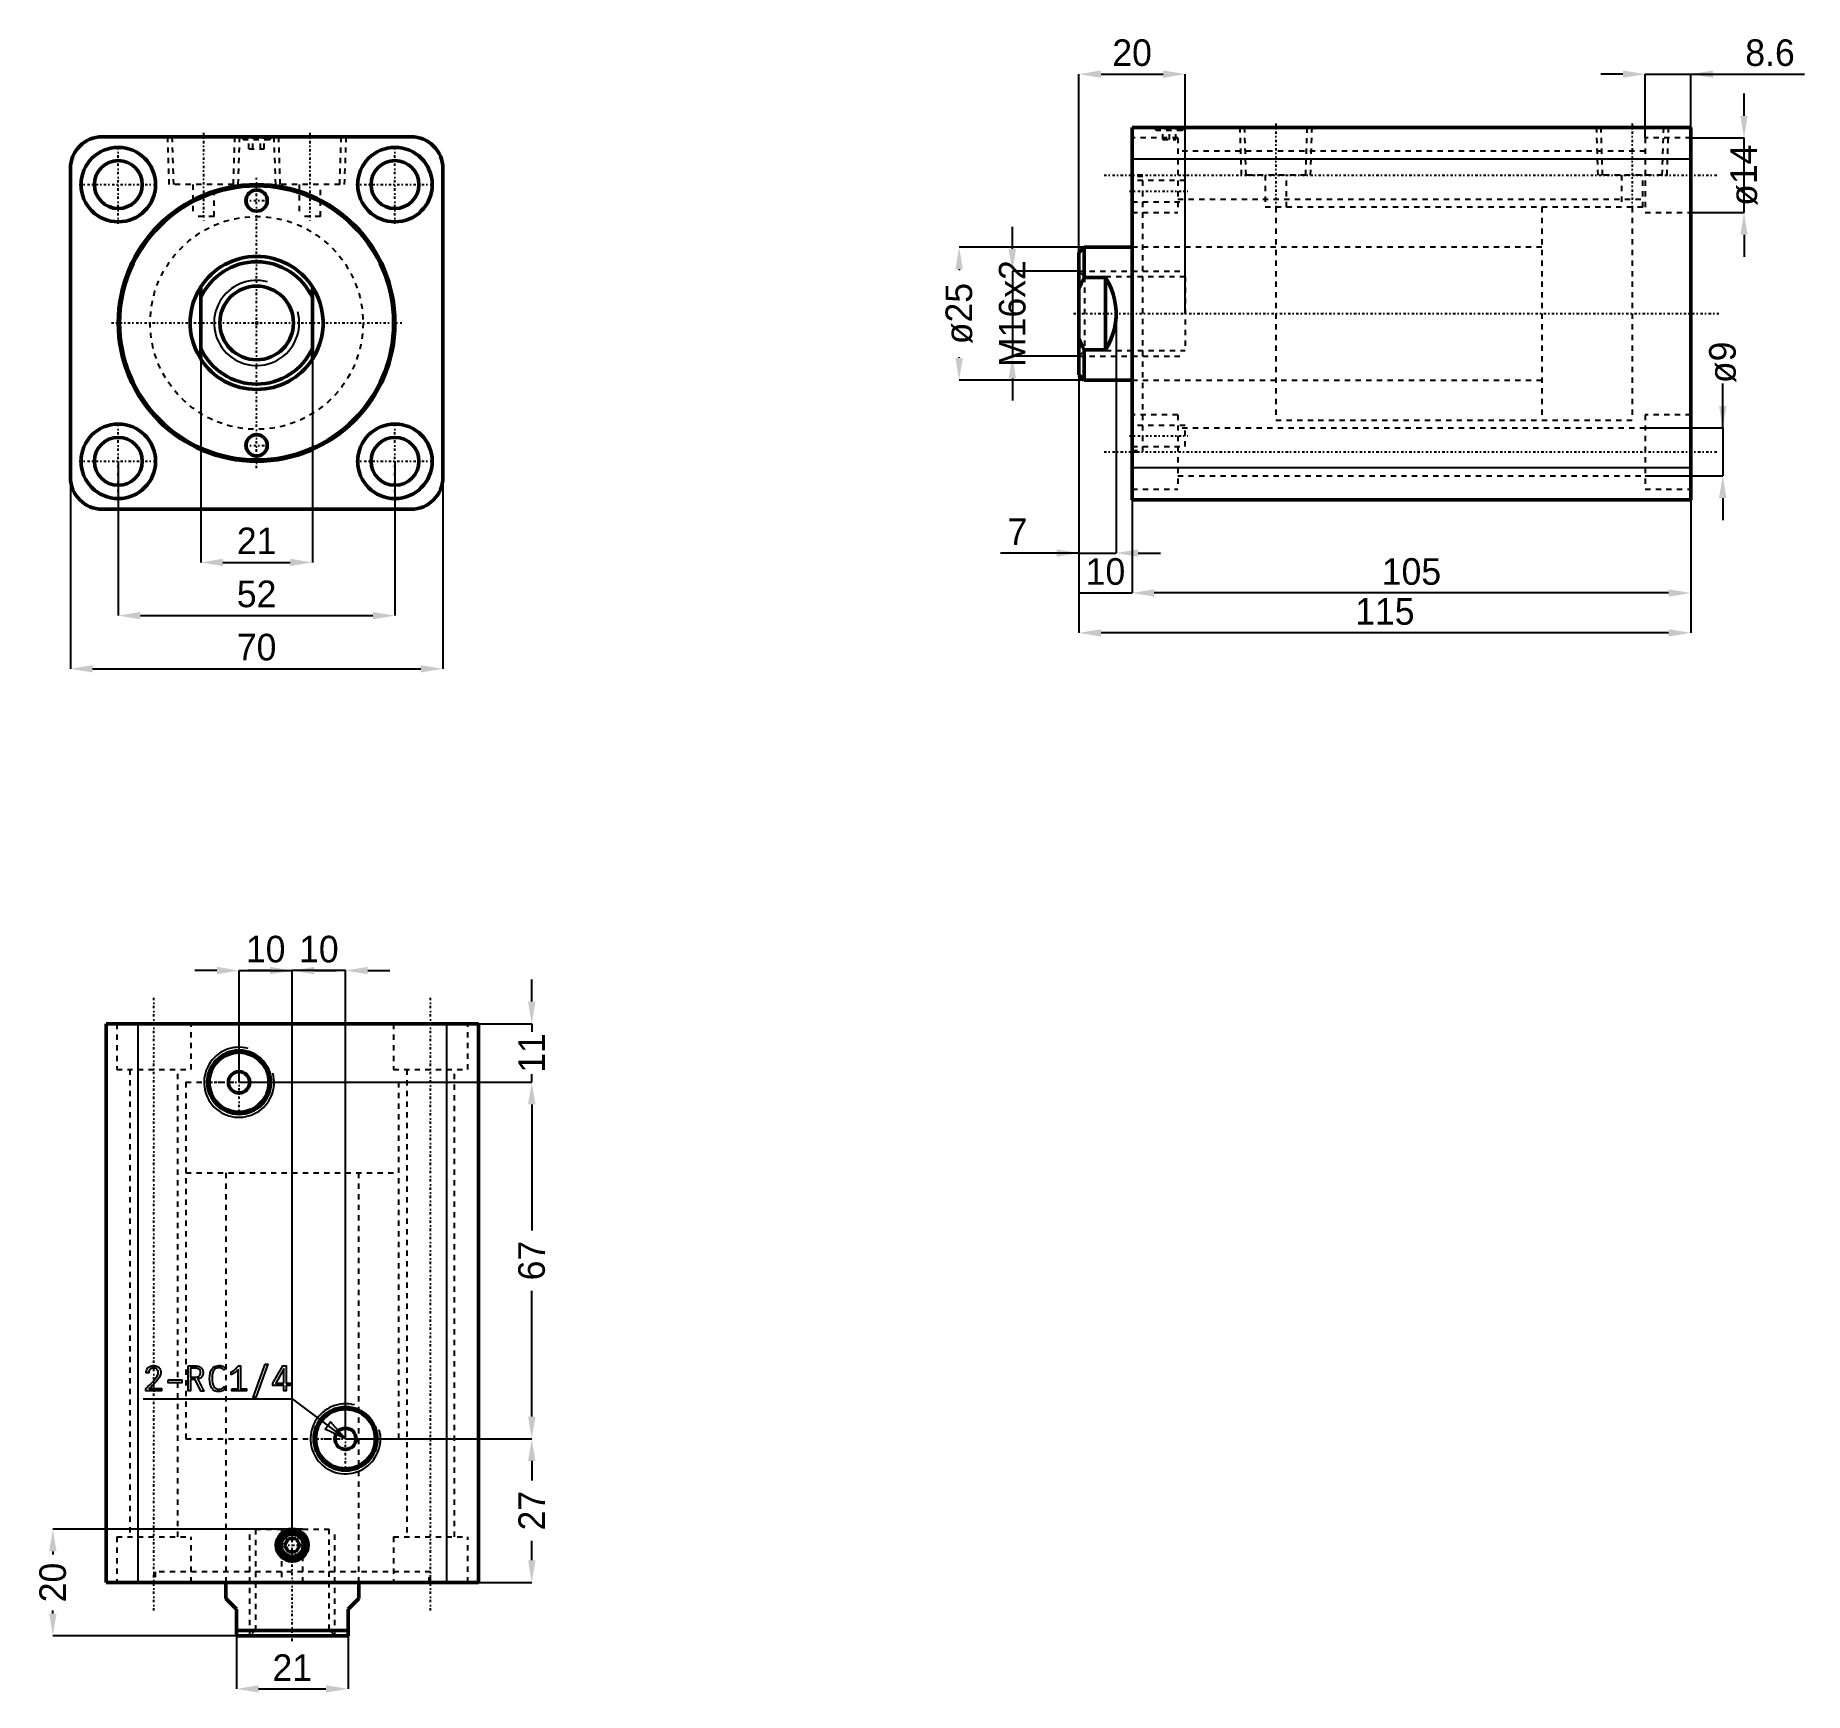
# Model space of a CAD drawing. Header units: millimetres. Extents: x -42 to 291, y -257 to 54.
import ezdxf

# ---------------------------------------------------------------- set-up
doc = ezdxf.new("R2010")
doc.units = ezdxf.units.MM
doc.linetypes.add('Center', pattern=[1.5, 0.45, -0.5, 0.05, -0.5])
doc.linetypes.add('Dashed', pattern=[2, 1, -1])
for name, color, linetype, lineweight in [('2d ConnectionPoints', 7, 'Continuous', 50), ('AM_0', 7, 'Continuous', 50), ('AM_4', 3, 'Continuous', 25), ('AM_5', 3, 'Continuous', 25), ('AM_7', 7, 'Center', 25), ('AM_9', 6, 'Dashed', 25)]:
    doc.layers.add(name, color=color, linetype=linetype, lineweight=lineweight)
doc.dimstyles.new('ISO-25', dxfattribs={"dimtxt": 2.5, "dimasz": 2.5, "dimexe": 1.25, "dimexo": 0.625, "dimtad": 1, "dimtxsty": 'Standard', "dimcen": 2.5, "dimadec": 0, "dimazin": 0, "dimtfac": 1, "dimtmove": 0, "dimatfit": 3, "dimfxl": 1, "dimarcsym": 0})

# ---------------------------------------------------------------- blocks, each defined once
blk = doc.blocks.new('1_RODcxhc_a_sd_40_50_IN_0_in_CXHC_A_IN_SD_40_50ST_0__CN_0')
at = {"layer": 'AM_0'}
for p, q in [((-10.5, -6.78), (-10.5, 6.78)), ((10.5, 6.78), (10.5, -6.78))]:
    blk.add_line(p, q, dxfattribs=at)
for points in [[(-10.5, 6.78), (-11.05, 5.84), (-11.52, 4.86), (-11.9, 3.83), (-12.19, 2.78), (-12.38, 1.71), (-12.48, 0.62), (-12.49, -0.47), (-12.4, -1.55), (-12.22, -2.63), (-11.94, -3.68), (-11.58, -4.71), (-11.12, -5.7), (-10.58, -6.65), (-10.5, -6.78)], [(10.5, -6.78), (11.05, -5.84), (11.52, -4.86), (11.9, -3.83), (12.19, -2.78), (12.38, -1.71), (12.48, -0.62), (12.49, 0.47), (12.4, 1.55), (12.22, 2.63), (11.94, 3.68), (11.58, 4.71), (11.12, 5.7), (10.58, 6.65), (10.5, 6.78)]]:
    blk.add_lwpolyline(points, dxfattribs=at)
blk.add_circle((0, 0), 6.92, dxfattribs=at)
for radius, start, end in [(12.5, 32.8599, 147.1401), (11.5, 24.0706, 155.9294), (11.5, 204.0706, 335.9294), (12.5, 212.8599, 327.1401)]:
    blk.add_arc((0, 0), radius, start, end, dxfattribs=at)
at = {"layer": 'AM_5'}
blk.add_arc((0, 0), 8, 75, 15, dxfattribs=at)
blk = doc.blocks.new('2_bodycxhc_a_sd_40_50_0_in_CXHC_A_IN_SD_40_50ST_0__CN_0')
at = {"layer": 'AM_0'}
for p, q in [((29, 35), (-29, 35)), ((-35, 29), (-35, -29)), ((35, -29), (35, 29)), ((-29, -35), (29, -35))]:
    blk.add_line(p, q, dxfattribs=at)
for centre, radius in [((-26, 26), 7), ((-26, 26), 4.5), ((26, 26), 7), ((26, 26), 4.5), ((0, 0), 26), ((0, 0), 25.75), ((0, 23), 2), ((-26, -26), 7), ((26, -26), 7), ((-26, -26), 4.5), ((0, -23), 2), ((26, -26), 4.5)]:
    blk.add_circle(centre, radius, dxfattribs=at)
for centre, start, end in [((-29, 29), 90, 180), ((29, 29), 360, 90), ((-29, -29), 180, 270), ((29, -29), 270, 360)]:
    blk.add_arc(centre, 6, start, end, dxfattribs=at)
at = {"layer": 'AM_5', "linetype": 'Dashed'}
for p, q in [((-16.77, 35), (-16.48, 26)), ((-3.23, 35), (-3.52, 26)), ((3.23, 35), (3.52, 26)), ((16.77, 35), (16.48, 26))]:
    blk.add_line(p, q, dxfattribs=at)
at = {"layer": 'AM_7'}
for p, q in [((-26, 18.65), (-26, 33.35)), ((-10, 35.75), (-10, 19.25)), ((0, 35.03), (0, 34.37)), ((10, 35.75), (10, 19.25)), ((26, 18.65), (26, 33.35)), ((0, -27.3), (0, 27.3)), ((-33.35, 26), (-18.65, 26)), ((18.65, 26), (33.35, 26)), ((-2.1, 23), (2.1, 23)), ((-27.3, 0), (27.3, 0)), ((-26, -33.35), (-26, -18.65)), ((26, -33.35), (26, -18.65)), ((-2.1, -23), (2.1, -23)), ((-33.35, -26), (-18.65, -26)), ((18.65, -26), (33.35, -26))]:
    blk.add_line(p, q, dxfattribs=at)
at = {"layer": 'AM_9'}
for p, q in [((-15.91, 35), (-15.63, 26)), ((-4.37, 26), (-4.09, 35)), ((-3, 35), (-2.4, 34.4)), ((-2.1, 34.7), (-2.4, 34.4)), ((2.4, 34.4), (-2.4, 34.4)), ((2.1, 34.7), (-2.1, 34.7)), ((-1.44, 32.7), (-1.44, 34.7)), ((-0.72, 32.7), (-0.72, 34.7)), ((0.72, 32.7), (0.72, 34.7)), ((1.44, 32.7), (1.44, 34.7)), ((2.4, 34.4), (2.1, 34.7)), ((2.4, 34.4), (3, 35)), ((4.09, 35), (4.37, 26)), ((15.63, 26), (15.91, 35)), ((-1.44, 32.7), (1.44, 32.7)), ((-4.37, 26), (-15.63, 26)), ((-12, 26), (-12, 20)), ((-8, 20), (-8, 26)), ((15.63, 26), (4.37, 26)), ((8, 26), (8, 20)), ((12, 20), (12, 26)), ((-8, 20), (-12, 20)), ((12, 20), (8, 20))]:
    blk.add_line(p, q, dxfattribs=at)
blk.add_circle((0, 0), 20, dxfattribs=at)
blk = doc.blocks.new('*D3')
at = {"layer": 'AM_5', "color": 0, "lineweight": -2}
for p, q in [((-26, -26), (-26, -55)), ((26, -26), (26, -55)), ((-21.83, -55), (21.83, -55))]:
    blk.add_line(p, q, dxfattribs=at)
at = {"layer": 'AM_5', "color": 0}
for points in [[(-21.83, -54.31), (-21.83, -55.69), (-26, -55)], [(21.83, -55.69), (21.83, -54.31), (26, -55)]]:
    blk.add_solid(points, dxfattribs=at)
at = {"layer": 'Defpoints', "color": 0}
for p in [(-26, -26), (26, -26), (26, -55)]:
    blk.add_point(p, dxfattribs=at)
at = {"layer": 'AM_5', "color": 0, "insert": (0, -50.95), "char_height": 5, "attachment_point": 5}
blk.add_mtext('52', dxfattribs=at)
blk = doc.blocks.new('*D4')
at = {"layer": 'AM_5', "color": 0, "lineweight": -2}
for p, q in [((-35, -29), (-35, -65)), ((35, -29), (35, -65)), ((-30.83, -65), (30.83, -65))]:
    blk.add_line(p, q, dxfattribs=at)
at = {"layer": 'AM_5', "color": 0}
for points in [[(-30.83, -64.31), (-30.83, -65.69), (-35, -65)], [(30.83, -65.69), (30.83, -64.31), (35, -65)]]:
    blk.add_solid(points, dxfattribs=at)
at = {"layer": 'Defpoints', "color": 0}
for p in [(-35, -29), (35, -29), (35, -65)]:
    blk.add_point(p, dxfattribs=at)
at = {"layer": 'AM_5', "color": 0, "insert": (0, -60.95), "char_height": 5, "attachment_point": 5}
blk.add_mtext('70', dxfattribs=at)
blk = doc.blocks.new('*D5')
at = {"layer": 'AM_5', "color": 0, "lineweight": -2}
for p, q in [((-10.5, 0), (-10.5, -45)), ((10.5, 0), (10.5, -45)), ((-6.33, -45), (6.33, -45))]:
    blk.add_line(p, q, dxfattribs=at)
at = {"layer": 'AM_5', "color": 0}
for points in [[(-6.33, -44.31), (-6.33, -45.69), (-10.5, -45)], [(6.33, -45.69), (6.33, -44.31), (10.5, -45)]]:
    blk.add_solid(points, dxfattribs=at)
at = {"layer": 'Defpoints', "color": 0}
for p in [(-10.5, 0), (10.5, 0), (10.5, -45)]:
    blk.add_point(p, dxfattribs=at)
at = {"layer": 'AM_5', "color": 0, "insert": (0, -40.95), "char_height": 5, "attachment_point": 5}
blk.add_mtext('21', dxfattribs=at)
blk = doc.blocks.new('1_RODcxhc_a_sd_40_50_IN_0_in_CXHC_A_IN_SD_40_50ST_0__CN_2')
at = {"layer": 'AM_0'}
for p, q in [((-9, 12.5), (-10, 11.5)), ((-10, 11.5), (-10, -11.5)), ((0, 12.5), (-9, 12.5)), ((-9, 12.5), (-9, 6.78)), ((-5, 6.78), (-9, 6.78)), ((-5, 6.78), (-5, -6.78)), ((-9, -6.78), (-5, -6.78)), ((-9, -6.78), (-9, -12.5)), ((-10, -11.5), (-9, -12.5)), ((-9, -12.5), (0, -12.5))]:
    blk.add_line(p, q, dxfattribs=at)
for points in [[(-9, 6.78), (-9.53, 5.75), (-10, 4.69)], [(-5, -6.78), (-4.45, -5.84), (-3.98, -4.86), (-3.6, -3.83), (-3.31, -2.78), (-3.12, -1.71), (-3.02, -0.62), (-3.01, 0.47), (-3.1, 1.55), (-3.28, 2.63), (-3.56, 3.68), (-3.92, 4.71), (-4.38, 5.7), (-4.92, 6.65), (-5, 6.78)], [(-10, -4.69), (-9.29, -6.23), (-9, -6.78)]]:
    blk.add_lwpolyline(points, dxfattribs=at)
at = {"layer": 'AM_5', "linetype": 'Dashed'}
for p, q in [((-10, 8), (10, 8)), ((-10, -8), (10, -8))]:
    blk.add_line(p, q, dxfattribs=at)
at = {"layer": 'AM_9'}
for p, q in [((94, 20), (77, 20)), ((77, 20), (77, -20)), ((94, 20), (94, -20)), ((77, 12.5), (0, 12.5)), ((-8.92, 6.92), (-10, 8)), ((10, 6.92), (-8.92, 6.92)), ((-8.92, 6.92), (-8.92, -6.92)), ((10, 6.92), (10, -6.92)), ((-10, -8), (-8.92, -6.92)), ((-8.92, -6.92), (10, -6.92)), ((0, -12.5), (77, -12.5)), ((77, -20), (94, -20))]:
    blk.add_line(p, q, dxfattribs=at)
blk = doc.blocks.new('2_bodycxhc_a_sd_40_50_0_in_CXHC_A_IN_SD_40_50ST_0__CN_2')
at = {"layer": 'AM_0'}
for p, q in [((105, 35), (0, 35)), ((0, -35), (0, 35)), ((105, -35), (105, 35)), ((105, -35), (0, -35))]:
    blk.add_line(p, q, dxfattribs=at)
at = {"layer": 'AM_4'}
for p, q in [((105, 29), (0, 29)), ((105, -29), (0, -29))]:
    blk.add_line(p, q, dxfattribs=at)
at = {"layer": 'AM_5', "linetype": 'Dashed'}
for p, q in [((20.23, 35), (20.52, 26)), ((33.77, 35), (33.48, 26)), ((87.23, 35), (87.52, 26)), ((100.77, 35), (100.48, 26))]:
    blk.add_line(p, q, dxfattribs=at)
at = {"layer": 'AM_7'}
for p, q in [((7, 35.03), (7, 34.37)), ((27, 35.75), (27, 19.25)), ((94, 35.75), (94, 19.25)), ((-5.25, 26), (110.25, 26)), ((-0.5, 23), (10.5, 23)), ((-11, 0), (110.25, 0)), ((-0.5, -23), (10.5, -23)), ((-5.25, -26), (110.25, -26))]:
    blk.add_line(p, q, dxfattribs=at)
at = {"layer": 'AM_9'}
for p, q in [((4, 35), (4.6, 34.4)), ((4.9, 34.7), (4.6, 34.4)), ((9.4, 34.4), (4.6, 34.4)), ((9.1, 34.7), (4.9, 34.7)), ((5.75, 32.7), (5.75, 34.7)), ((7, 32.7), (7, 34.7)), ((8.25, 32.7), (8.25, 34.7)), ((9.4, 34.4), (9.1, 34.7)), ((9.4, 34.4), (10, 35)), ((21.09, 35), (21.37, 26)), ((32.63, 26), (32.91, 35)), ((88.09, 35), (88.37, 26)), ((99.63, 26), (99.91, 35)), ((8.6, 33), (0, 33)), ((5.75, 32.7), (8.25, 32.7)), ((8.6, 33), (8.6, 19)), ((96.4, 30.5), (8.6, 30.5)), ((105, 33), (96.4, 33)), ((96.4, 33), (96.4, 19)), ((2, 26), (0, 26)), ((2, 25.75), (0, 25.75)), ((10, 25), (0, 25)), ((2, -26), (2, 26)), ((10, 21), (10, 25)), ((32.63, 26), (21.37, 26)), ((25, 26), (25, 20)), ((29, 20), (29, 26)), ((99.63, 26), (88.37, 26)), ((92, 26), (92, 20)), ((96, 20), (96, 26)), ((0, 21), (10, 21)), ((8.6, 21.5), (96.4, 21.5)), ((96, 20), (25, 20)), ((27, 20), (27, -20)), ((94, 20), (94, -20)), ((0, 19), (8.6, 19)), ((96.4, 19), (105, 19)), ((27, 12.5), (0, 12.5)), ((0, -12.5), (27, -12.5)), ((8.6, -19), (0, -19)), ((8.6, -19), (8.6, -33)), ((105, -19), (96.4, -19)), ((96.4, -19), (96.4, -33)), ((10, -21), (0, -21)), ((96.4, -21.5), (8.6, -21.5)), ((10, -25), (10, -21)), ((27, -20), (94, -20)), ((0, -25), (10, -25)), ((0, -25.75), (2, -25.75)), ((0, -26), (2, -26)), ((0, -33), (8.6, -33)), ((8.6, -30.5), (96.4, -30.5)), ((96.4, -33), (105, -33))]:
    blk.add_line(p, q, dxfattribs=at)
blk = doc.blocks.new('*D19')
at = {"layer": 'AM_5', "color": 0, "lineweight": -2}
for p, q in [((155.53, 14.26), (132.03, 14.26)), ((132.03, 10.09), (132.03, 9.92)), ((132.03, -6.58), (132.03, -6.41)), ((155.53, -10.74), (132.03, -10.74))]:
    blk.add_line(p, q, dxfattribs=at)
at = {"layer": 'AM_5', "color": 0}
for points in [[(132.72, 10.09), (131.33, 10.09), (132.03, 14.26)], [(131.33, -6.58), (132.72, -6.58), (132.03, -10.74)]]:
    blk.add_solid(points, dxfattribs=at)
at = {"layer": 'Defpoints', "color": 0}
for p in [(155.53, 14.26), (132.03, -10.74), (155.53, -10.74)]:
    blk.add_point(p, dxfattribs=at)
at = {"layer": 'AM_5', "color": 0, "insert": (132.03, 1.76), "char_height": 5, "attachment_point": 5, "rotation": 90}
blk.add_mtext('ø25', dxfattribs=at)
blk = doc.blocks.new('*D20')
at = {"layer": 'AM_5', "color": 0, "lineweight": -2}
for p, q in [((154.53, 1.76), (154.53, -43.24)), ((161.53, 1.76), (161.53, -43.24)), ((154.53, -43.24), (139.82, -43.24)), ((154.53, -43.24), (161.53, -43.24)), ((165.7, -43.24), (169.86, -43.24))]:
    blk.add_line(p, q, dxfattribs=at)
at = {"layer": 'AM_5', "color": 0}
for points in [[(150.36, -43.94), (150.36, -42.55), (154.53, -43.24)], [(165.7, -42.55), (165.7, -43.94), (161.53, -43.24)]]:
    blk.add_solid(points, dxfattribs=at)
at = {"layer": 'Defpoints', "color": 0}
for p in [(154.53, 1.76), (161.53, 1.76), (161.53, -43.24)]:
    blk.add_point(p, dxfattribs=at)
at = {"layer": 'AM_5', "color": 0, "insert": (142.98, -39.24), "char_height": 5, "attachment_point": 5}
blk.add_mtext('7', dxfattribs=at)
blk = doc.blocks.new('*D21')
at = {"layer": 'AM_5', "color": 0, "lineweight": -2}
for p, q in [((154.53, 1.76), (154.53, -50.74)), ((164.53, -27.24), (164.53, -50.74)), ((154.53, -50.74), (164.53, -50.74))]:
    blk.add_line(p, q, dxfattribs=at)
at = {"layer": 'Defpoints', "color": 0}
for p in [(154.53, 1.76), (164.53, -27.24), (164.53, -50.74)]:
    blk.add_point(p, dxfattribs=at)
at = {"layer": 'AM_5', "color": 0, "insert": (159.53, -46.74), "char_height": 5, "attachment_point": 5}
blk.add_mtext('10', dxfattribs=at)
blk = doc.blocks.new('*D22')
at = {"layer": 'AM_5', "color": 0, "lineweight": -2}
for p, q in [((164.53, -27.24), (164.53, -50.74)), ((269.53, -33.24), (269.53, -50.74)), ((265.36, -50.74), (168.7, -50.74))]:
    blk.add_line(p, q, dxfattribs=at)
at = {"layer": 'AM_5', "color": 0}
for points in [[(168.7, -50.05), (168.7, -51.44), (164.53, -50.74)], [(265.36, -51.44), (265.36, -50.05), (269.53, -50.74)]]:
    blk.add_solid(points, dxfattribs=at)
at = {"layer": 'Defpoints', "color": 0}
for p in [(164.53, -27.24), (269.53, -33.24), (164.53, -50.74)]:
    blk.add_point(p, dxfattribs=at)
at = {"layer": 'AM_5', "color": 0, "insert": (217.03, -46.74), "char_height": 5, "attachment_point": 5}
blk.add_mtext('105', dxfattribs=at)
blk = doc.blocks.new('*D23')
at = {"layer": 'AM_5', "color": 0, "lineweight": -2}
for p, q in [((154.53, 1.76), (154.53, -58.24)), ((269.53, -33.24), (269.53, -58.24)), ((265.36, -58.24), (158.7, -58.24))]:
    blk.add_line(p, q, dxfattribs=at)
at = {"layer": 'AM_5', "color": 0}
for points in [[(158.7, -57.55), (158.7, -58.94), (154.53, -58.24)], [(265.36, -58.94), (265.36, -57.55), (269.53, -58.24)]]:
    blk.add_solid(points, dxfattribs=at)
at = {"layer": 'Defpoints', "color": 0}
for p in [(154.53, 1.76), (269.53, -33.24), (154.53, -58.24)]:
    blk.add_point(p, dxfattribs=at)
at = {"layer": 'AM_5', "color": 0, "insert": (212.03, -54.24), "char_height": 5, "attachment_point": 5}
blk.add_mtext('115', dxfattribs=at)
blk = doc.blocks.new('*D24')
at = {"layer": 'AM_5', "color": 0, "lineweight": -2}
for p, q in [((275.53, -19.74), (275.53, -11.41)), ((260.93, -19.74), (275.53, -19.74)), ((275.53, -19.74), (275.53, -28.74)), ((260.93, -28.74), (275.53, -28.74)), ((275.53, -32.91), (275.53, -37.08))]:
    blk.add_line(p, q, dxfattribs=at)
at = {"layer": 'AM_5', "color": 0}
for points in [[(274.83, -15.58), (276.22, -15.58), (275.53, -19.74)], [(276.22, -32.91), (274.83, -32.91), (275.53, -28.74)]]:
    blk.add_solid(points, dxfattribs=at)
at = {"layer": 'Defpoints', "color": 0}
for p in [(260.93, -19.74), (260.93, -28.74), (275.53, -28.74)]:
    blk.add_point(p, dxfattribs=at)
at = {"layer": 'AM_5', "color": 0, "insert": (275.53, -7.41), "char_height": 5, "attachment_point": 5, "rotation": 90}
blk.add_mtext('ø9', dxfattribs=at)
blk = doc.blocks.new('*D25')
at = {"layer": 'AM_5', "color": 0, "lineweight": -2}
for p, q in [((279.53, 38.92), (279.53, 43.09)), ((269.53, 34.76), (279.53, 34.76)), ((279.53, 20.76), (279.53, 34.76)), ((269.53, 20.76), (279.53, 20.76)), ((279.53, 16.59), (279.53, 12.42))]:
    blk.add_line(p, q, dxfattribs=at)
at = {"layer": 'AM_5', "color": 0}
for points in [[(278.83, 38.92), (280.22, 38.92), (279.53, 34.76)], [(280.22, 16.59), (278.83, 16.59), (279.53, 20.76)]]:
    blk.add_solid(points, dxfattribs=at)
at = {"layer": 'Defpoints', "color": 0}
for p in [(269.53, 34.76), (279.53, 34.76), (269.53, 20.76)]:
    blk.add_point(p, dxfattribs=at)
at = {"layer": 'AM_5', "color": 0, "insert": (279.53, 27.76), "char_height": 5, "attachment_point": 5, "rotation": 90}
blk.add_mtext('ø14', dxfattribs=at)
blk = doc.blocks.new('*D26')
at = {"layer": 'AM_5', "color": 0, "lineweight": -2}
for p, q in [((256.76, 46.76), (252.6, 46.76)), ((260.93, 34.76), (260.93, 46.76)), ((260.93, 46.76), (269.53, 46.76)), ((269.53, 34.76), (269.53, 46.76)), ((269.53, 46.76), (290.92, 46.76))]:
    blk.add_line(p, q, dxfattribs=at)
at = {"layer": 'AM_5', "color": 0}
for points in [[(256.76, 46.06), (256.76, 47.45), (260.93, 46.76)], [(273.7, 47.45), (273.7, 46.06), (269.53, 46.76)]]:
    blk.add_solid(points, dxfattribs=at)
at = {"layer": 'Defpoints', "color": 0}
for p in [(269.53, 46.76), (260.93, 34.76), (269.53, 34.76)]:
    blk.add_point(p, dxfattribs=at)
at = {"layer": 'AM_5', "color": 0, "insert": (284.42, 50.76), "char_height": 5, "attachment_point": 5}
blk.add_mtext('8.6', dxfattribs=at)
blk = doc.blocks.new('*D27')
at = {"layer": 'AM_5', "color": 0, "lineweight": -2}
for p, q in [((154.53, 1.76), (154.53, 46.76)), ((158.7, 46.76), (170.36, 46.76)), ((174.53, 1.76), (174.53, 46.76))]:
    blk.add_line(p, q, dxfattribs=at)
at = {"layer": 'AM_5', "color": 0}
for points in [[(158.7, 47.45), (158.7, 46.06), (154.53, 46.76)], [(170.36, 46.06), (170.36, 47.45), (174.53, 46.76)]]:
    blk.add_solid(points, dxfattribs=at)
at = {"layer": 'Defpoints', "color": 0}
for p in [(174.53, 46.76), (154.53, 1.76), (174.53, 1.76)]:
    blk.add_point(p, dxfattribs=at)
at = {"layer": 'AM_5', "color": 0, "insert": (164.53, 50.76), "char_height": 5, "attachment_point": 5}
blk.add_mtext('20', dxfattribs=at)
blk = doc.blocks.new('*D28')
at = {"layer": 'AM_5', "color": 0, "lineweight": -2}
for p, q in [((142.03, 13.92), (142.03, 18.09)), ((154.53, 9.76), (142.03, 9.76)), ((142.03, 9.76), (142.03, -6.24)), ((154.53, -6.24), (142.03, -6.24)), ((142.03, -10.41), (142.03, -14.58))]:
    blk.add_line(p, q, dxfattribs=at)
at = {"layer": 'AM_5', "color": 0}
for points in [[(141.33, 13.92), (142.72, 13.92), (142.03, 9.76)], [(142.72, -10.41), (141.33, -10.41), (142.03, -6.24)]]:
    blk.add_solid(points, dxfattribs=at)
at = {"layer": 'Defpoints', "color": 0}
for p in [(154.53, 9.76), (142.03, -6.24), (154.53, -6.24)]:
    blk.add_point(p, dxfattribs=at)
at = {"layer": 'AM_5', "color": 0, "insert": (142.03, 1.76), "char_height": 5, "attachment_point": 5, "rotation": 90}
blk.add_mtext('M16x2', dxfattribs=at)
blk = doc.blocks.new('1_RODcxhc_a_sd_40_50_IN_0_in_CXHC_A_IN_SD_40_50ST_0__CN_4')
at = {"layer": 'AM_0'}
for p, q in [((-12.5, 0), (-12.5, -3)), ((12.5, -3), (12.5, 0)), ((-10.5, -5), (-12.5, -3)), ((12.5, -3), (10.5, -5)), ((-10.5, -10), (-10.5, -5)), ((10.5, -5), (10.5, -10)), ((-10.5, -9), (10.5, -9)), ((-10.5, -10), (10.5, -10))]:
    blk.add_line(p, q, dxfattribs=at)
at = {"layer": 'AM_5', "linetype": 'Dashed'}
for p, q in [((-8, -10), (-8, 10)), ((8, -10), (8, 10))]:
    blk.add_line(p, q, dxfattribs=at)
at = {"layer": 'AM_7'}
blk.add_line((0, -11), (0, 110.25), dxfattribs=at)
at = {"layer": 'AM_9'}
for p, q in [((-20, 94), (20, 94)), ((-20, 94), (-20, 77)), ((20, 77), (20, 94)), ((-20, 77), (20, 77)), ((-12.5, 77), (-12.5, 0)), ((12.5, 0), (12.5, 77)), ((-6.9175, 10), (-2, 10)), ((-6.9175, 10), (-6.9175, -8.9175)), ((2, 10), (6.9175, 10)), ((6.9175, -8.9175), (6.9175, 10)), ((-6.9175, -8.9175), (-8, -10)), ((-6.9175, -8.9175), (6.9175, -8.9175)), ((8, -10), (6.9175, -8.9175))]:
    blk.add_line(p, q, dxfattribs=at)
blk = doc.blocks.new('2_bodycxhc_a_sd_40_50_0_in_CXHC_A_IN_SD_40_50ST_0__CN_4')
at = {"layer": 'AM_0'}
for p, q in [((-35, 105), (-35, 0)), ((35, 105), (-35, 105)), ((35, 105), (35, 0)), ((-0.72, 8.25), (-1.44, 7)), ((-1.44, 7), (-0.72, 5.75)), ((0.72, 8.25), (-0.72, 8.25)), ((1.44, 7), (0.72, 8.25)), ((0.72, 5.75), (1.44, 7)), ((-0.72, 5.75), (0.72, 5.75)), ((35, 0), (-35, 0))]:
    blk.add_line(p, q, dxfattribs=at)
for centre, radius in [((-10, 94), 5.91), ((-10, 94), 5.63), ((-10, 94), 2), ((10, 27), 5.91), ((10, 27), 5.63), ((10, 27), 2), ((0, 7), 3), ((0, 7), 2.4), ((0, 7), 2.1)]:
    blk.add_circle(centre, radius, dxfattribs=at)
at = {"layer": 'AM_4'}
for p, q in [((-29, 105), (-29, 0)), ((29, 105), (29, 0))]:
    blk.add_line(p, q, dxfattribs=at)
at = {"layer": 'AM_5'}
for centre in [(-10, 94), (10, 27)]:
    blk.add_arc(centre, 6.58, 75, 15, dxfattribs=at)
at = {"layer": 'AM_7'}
for p, q in [((-26, -5.25), (-26, 110.25)), ((26, -5.25), (26, 110.25)), ((-10, 87.79), (-10, 100.21)), ((-16.21, 94), (-3.79, 94)), ((10, 20.79), (10, 33.21)), ((3.79, 27), (16.21, 27)), ((-3.15, 7), (3.15, 7))]:
    blk.add_line(p, q, dxfattribs=at)
at = {"layer": 'AM_9'}
for p, q in [((-33, 105), (-33, 96.4)), ((-19, 96.4), (-19, 105)), ((19, 105), (19, 96.4)), ((33, 96.4), (33, 105)), ((-33, 96.4), (-19, 96.4)), ((-30.5, 96.4), (-30.5, 8.6)), ((-21.5, 8.6), (-21.5, 96.4)), ((-20, 94), (20, 94)), ((-20, 94), (-20, 27)), ((19, 96.4), (33, 96.4)), ((20, 27), (20, 94)), ((21.5, 96.4), (21.5, 8.6)), ((30.5, 8.6), (30.5, 96.4)), ((-20, 27), (20, 27)), ((-12.5, 27), (-12.5, 0)), ((12.5, 0), (12.5, 27)), ((2, 10), (-2, 10)), ((-2, 10), (-2, 0)), ((2, 0), (2, 10)), ((-33, 8.6), (-19, 8.6)), ((-33, 8.6), (-33, 0)), ((-19, 0), (-19, 8.6)), ((19, 8.6), (33, 8.6)), ((19, 8.6), (19, 0)), ((33, 0), (33, 8.6)), ((26, 2), (-26, 2)), ((-26, 2), (-26, 0)), ((-25.75, 2), (-25.75, 0)), ((25.75, 0), (25.75, 2)), ((26, 0), (26, 2))]:
    blk.add_line(p, q, dxfattribs=at)
blk = doc.blocks.new('*D40')
at = {"layer": 'AM_5', "color": 0, "lineweight": -2}
for p, q in [((-3.8, -246.7), (-3.8, -256.7)), ((17.2, -246.7), (17.2, -256.7)), ((0.37, -256.7), (13.03, -256.7))]:
    blk.add_line(p, q, dxfattribs=at)
at = {"layer": 'AM_5', "color": 0}
for points in [[(0.37, -256), (0.37, -257.39), (-3.8, -256.7)], [(13.03, -257.39), (13.03, -256), (17.2, -256.7)]]:
    blk.add_solid(points, dxfattribs=at)
at = {"layer": 'Defpoints', "color": 0}
for p in [(-3.8, -246.7), (17.2, -246.7), (17.2, -256.7)]:
    blk.add_point(p, dxfattribs=at)
at = {"layer": 'AM_5', "color": 0, "insert": (6.7, -252.7), "char_height": 5, "attachment_point": 5}
blk.add_mtext('21', dxfattribs=at)
blk = doc.blocks.new('*D41')
at = {"layer": 'AM_5', "color": 0, "lineweight": -2}
for p, q in [((6.7, -226.7), (-38.3, -226.7)), ((-38.3, -230.86), (-38.3, -231.45)), ((-38.3, -242.53), (-38.3, -241.95)), ((-3.8, -246.7), (-38.3, -246.7))]:
    blk.add_line(p, q, dxfattribs=at)
at = {"layer": 'AM_5', "color": 0}
for points in [[(-37.6, -230.86), (-38.99, -230.86), (-38.3, -226.7)], [(-38.99, -242.53), (-37.6, -242.53), (-38.3, -246.7)]]:
    blk.add_solid(points, dxfattribs=at)
at = {"layer": 'Defpoints', "color": 0}
for p in [(-38.3, -226.7), (6.7, -226.7), (-3.8, -246.7)]:
    blk.add_point(p, dxfattribs=at)
at = {"layer": 'AM_5', "color": 0, "insert": (-38.3, -236.7), "char_height": 5, "attachment_point": 5, "rotation": 90}
blk.add_mtext('20', dxfattribs=at)
blk = doc.blocks.new('*D42')
at = {"layer": 'AM_5', "color": 0, "lineweight": -2}
for p, q in [((16.7, -209.7), (51.7, -209.7)), ((51.7, -213.86), (51.7, -217.53)), ((51.7, -232.53), (51.7, -228.86)), ((41.7, -236.7), (51.7, -236.7))]:
    blk.add_line(p, q, dxfattribs=at)
at = {"layer": 'AM_5', "color": 0}
for points in [[(52.4, -213.86), (51.01, -213.86), (51.7, -209.7)], [(51.01, -232.53), (52.4, -232.53), (51.7, -236.7)]]:
    blk.add_solid(points, dxfattribs=at)
at = {"layer": 'Defpoints', "color": 0}
for p in [(16.7, -209.7), (51.7, -209.7), (41.7, -236.7)]:
    blk.add_point(p, dxfattribs=at)
at = {"layer": 'AM_5', "color": 0, "insert": (51.7, -223.2), "char_height": 5, "attachment_point": 5, "rotation": 90}
blk.add_mtext('27', dxfattribs=at)
blk = doc.blocks.new('*D43')
at = {"layer": 'AM_5', "color": 0, "lineweight": -2}
for p, q in [((-3.3, -142.7), (51.7, -142.7)), ((51.7, -146.86), (51.7, -170.53)), ((51.7, -205.53), (51.7, -181.86)), ((16.7, -209.7), (51.7, -209.7))]:
    blk.add_line(p, q, dxfattribs=at)
at = {"layer": 'AM_5', "color": 0}
for points in [[(52.4, -146.86), (51.01, -146.86), (51.7, -142.7)], [(51.01, -205.53), (52.4, -205.53), (51.7, -209.7)]]:
    blk.add_solid(points, dxfattribs=at)
at = {"layer": 'Defpoints', "color": 0}
for p in [(-3.3, -142.7), (16.7, -209.7), (51.7, -209.7)]:
    blk.add_point(p, dxfattribs=at)
at = {"layer": 'AM_5', "color": 0, "insert": (51.7, -176.2), "char_height": 5, "attachment_point": 5, "rotation": 90}
blk.add_mtext('67', dxfattribs=at)
blk = doc.blocks.new('*D44')
at = {"layer": 'AM_5', "color": 0, "lineweight": -2}
for p, q in [((51.7, -127.53), (51.7, -123.36)), ((32.7, -131.7), (51.7, -131.7)), ((51.7, -131.7), (51.7, -133.2)), ((-3.3, -142.7), (51.7, -142.7)), ((51.7, -142.7), (51.7, -141.2)), ((51.7, -146.86), (51.7, -151.03))]:
    blk.add_line(p, q, dxfattribs=at)
at = {"layer": 'AM_5', "color": 0}
for points in [[(51.01, -127.53), (52.4, -127.53), (51.7, -131.7)], [(52.4, -146.86), (51.01, -146.86), (51.7, -142.7)]]:
    blk.add_solid(points, dxfattribs=at)
at = {"layer": 'Defpoints', "color": 0}
for p in [(32.7, -131.7), (-3.3, -142.7), (51.7, -142.7)]:
    blk.add_point(p, dxfattribs=at)
at = {"layer": 'AM_5', "color": 0, "insert": (51.7, -137.2), "char_height": 5, "attachment_point": 5, "rotation": 90}
blk.add_mtext('11', dxfattribs=at)
blk = doc.blocks.new('*D45')
at = {"layer": 'AM_5', "color": 0, "lineweight": -2}
for p, q in [((-7.47, -121.7), (-11.63, -121.7)), ((-3.3, -142.7), (-3.3, -121.7)), ((-3.3, -121.7), (6.7, -121.7)), ((6.7, -226.7), (6.7, -121.7)), ((10.87, -121.7), (15.03, -121.7))]:
    blk.add_line(p, q, dxfattribs=at)
at = {"layer": 'AM_5', "color": 0}
for points in [[(-7.47, -122.39), (-7.47, -121), (-3.3, -121.7)], [(10.87, -121), (10.87, -122.39), (6.7, -121.7)]]:
    blk.add_solid(points, dxfattribs=at)
at = {"layer": 'Defpoints', "color": 0}
for p in [(6.7, -121.7), (-3.3, -142.7), (6.7, -226.7)]:
    blk.add_point(p, dxfattribs=at)
at = {"layer": 'AM_5', "color": 0, "insert": (1.7, -117.7), "char_height": 5, "attachment_point": 5}
blk.add_mtext('10', dxfattribs=at)
blk = doc.blocks.new('*D46')
at = {"layer": 'AM_5', "color": 0, "lineweight": -2}
for p, q in [((2.53, -121.7), (-1.63, -121.7)), ((6.7, -226.7), (6.7, -121.7)), ((16.7, -121.7), (6.7, -121.7)), ((16.7, -209.7), (16.7, -121.7)), ((20.87, -121.7), (25.03, -121.7))]:
    blk.add_line(p, q, dxfattribs=at)
at = {"layer": 'AM_5', "color": 0}
for points in [[(2.53, -122.39), (2.53, -121), (6.7, -121.7)], [(20.87, -121), (20.87, -122.39), (16.7, -121.7)]]:
    blk.add_solid(points, dxfattribs=at)
at = {"layer": 'Defpoints', "color": 0}
for p in [(6.7, -121.7), (16.7, -209.7), (6.7, -226.7)]:
    blk.add_point(p, dxfattribs=at)
at = {"layer": 'AM_5', "color": 0, "insert": (11.7, -117.7), "char_height": 5, "attachment_point": 5}
blk.add_mtext('10', dxfattribs=at)
blk = doc.blocks.new('*D47')
at = {"layer": 'AM_5', "color": 0, "lineweight": -2}
for p, q in [((-3.8, -246.7), (-3.8, -256.7)), ((17.2, -246.7), (17.2, -256.7)), ((0.37, -256.7), (13.03, -256.7))]:
    blk.add_line(p, q, dxfattribs=at)
at = {"layer": 'AM_5', "color": 0}
for points in [[(0.37, -256), (0.37, -257.39), (-3.8, -256.7)], [(13.03, -257.39), (13.03, -256), (17.2, -256.7)]]:
    blk.add_solid(points, dxfattribs=at)
at = {"layer": 'Defpoints', "color": 0}
for p in [(-3.8, -246.7), (17.2, -246.7), (17.2, -256.7)]:
    blk.add_point(p, dxfattribs=at)
at = {"layer": 'AM_5', "color": 0, "insert": (6.7, -252.7), "char_height": 5, "attachment_point": 5}
blk.add_mtext('21', dxfattribs=at)

msp = doc.modelspace()

# ---------------------------------------------------------------- linework, layer by layer
at = {"layer": '2d ConnectionPoints'}
for p in [(0, 0), (164.529, 1.758), (6.701, -236.697)]:
    msp.add_point(p, dxfattribs=at)
at = {"layer": 'AM_5'}
for p, q in [((-21.299, -202.197), (6.701, -202.197)), ((6.701, -202.197), (16.701, -209.697))]:
    msp.add_line(p, q, dxfattribs=at)
for points in [[(-20.652, -200.086), (-20.652, -200.086), (-20.438, -199.89), (-20.133, -199.605), (-20.133, -199.605), (-19.847, -199.328), (-19.667, -199.148), (-19.667, -199.148), (-19.495, -198.968), (-19.248, -198.683), (-19.248, -198.683), (-19.015, -198.384), (-18.868, -198.175), (-18.868, -198.175), (-18.738, -197.967), (-18.597, -197.671), (-18.597, -197.671), (-18.522, -197.394), (-18.507, -197.22), (-18.507, -197.22), (-18.511, -197.122), (-18.535, -196.983), (-18.535, -196.983), (-18.578, -196.855), (-18.618, -196.774), (-18.618, -196.774), (-18.665, -196.7), (-18.749, -196.601), (-18.749, -196.601), (-18.847, -196.518), (-18.921, -196.472), (-18.921, -196.472), (-19.001, -196.433), (-19.127, -196.392), (-19.127, -196.392), (-19.261, -196.369), (-19.355, -196.365), (-19.355, -196.365), (-19.46, -196.369), (-19.607, -196.392), (-19.607, -196.392), (-19.744, -196.436), (-19.83, -196.475), (-19.83, -196.475), (-19.909, -196.523), (-20.015, -196.611), (-20.015, -196.611), (-20.104, -196.716), (-20.155, -196.795), (-20.155, -196.795), (-20.197, -196.882), (-20.243, -197.024), (-20.243, -197.024), (-20.267, -197.18), (-20.272, -197.291), (-20.759, -197.291), (-20.759, -197.291), (-20.752, -197.124), (-20.712, -196.892), (-20.712, -196.892), (-20.639, -196.682), (-20.571, -196.553), (-20.571, -196.553), (-20.49, -196.436), (-20.349, -196.282), (-20.349, -196.282), (-20.185, -196.155), (-20.062, -196.085), (-20.062, -196.085), (-19.931, -196.028), (-19.725, -195.966), (-19.725, -195.966), (-19.507, -195.932), (-19.355, -195.926), (-19.355, -195.926), (-19.213, -195.932), (-19.007, -195.963), (-19.007, -195.963), (-18.809, -196.022), (-18.683, -196.076), (-18.683, -196.076), (-18.563, -196.141), (-18.402, -196.26), (-18.402, -196.26), (-18.263, -196.404), (-18.184, -196.514), (-18.184, -196.514), (-18.116, -196.634), (-18.044, -196.83), (-18.044, -196.83), (-18.004, -197.044), (-17.997, -197.197), (-17.997, -197.197), (-18.008, -197.37), (-18.066, -197.636), (-18.066, -197.636), (-18.174, -197.91), (-18.273, -198.097), (-18.273, -198.097), (-18.387, -198.283), (-18.572, -198.552), (-18.572, -198.552), (-18.774, -198.808), (-18.918, -198.973), (-18.918, -198.973), (-19.073, -199.14), (-19.333, -199.411), (-19.333, -199.411), (-19.626, -199.707), (-19.84, -199.917), (-20.184, -200.255), (-17.857, -200.258), (-17.857, -200.697), (-20.824, -200.697), (-20.824, -200.242), (-20.652, -200.086)], [(-12.883, -195.985), (-11.511, -195.985), (-11.511, -195.985), (-11.371, -195.99), (-11.163, -196.019), (-11.163, -196.019), (-10.959, -196.072), (-10.826, -196.121), (-10.826, -196.121), (-10.698, -196.182), (-10.523, -196.295), (-10.523, -196.295), (-10.369, -196.436), (-10.278, -196.545), (-10.278, -196.545), (-10.2, -196.666), (-10.116, -196.869), (-10.116, -196.869), (-10.07, -197.098), (-10.062, -197.265), (-10.062, -197.265), (-10.072, -197.449), (-10.128, -197.699), (-10.128, -197.699), (-10.232, -197.918), (-10.328, -198.047), (-10.328, -198.047), (-10.441, -198.161), (-10.635, -198.305), (-10.635, -198.305), (-10.859, -198.417), (-11.024, -198.474), (-9.945, -200.73), (-10.471, -200.73), (-11.524, -198.552), (-11.596, -198.552), (-12.402, -198.552), (-12.402, -200.697), (-12.883, -200.697), (-12.883, -195.985)], [(-7.167, -200.808), (-7.167, -200.808), (-7.484, -200.783), (-7.897, -200.656), (-7.897, -200.656), (-8.235, -200.419), (-8.418, -200.2), (-8.418, -200.2), (-8.568, -199.934), (-8.73, -199.447), (-8.73, -199.447), (-8.817, -198.857), (-8.834, -198.406), (-8.834, -198.406), (-8.816, -197.93), (-8.722, -197.312), (-8.722, -197.312), (-8.548, -196.809), (-8.387, -196.539), (-8.387, -196.539), (-8.193, -196.318), (-7.844, -196.079), (-7.844, -196.079), (-7.426, -195.951), (-7.108, -195.926), (-7.108, -195.926), (-6.804, -195.949), (-6.403, -196.07), (-6.403, -196.07), (-6.067, -196.294), (-5.88, -196.501), (-6.192, -196.755), (-6.192, -196.755), (-6.28, -196.662), (-6.413, -196.548), (-6.413, -196.548), (-6.55, -196.462), (-6.642, -196.42), (-6.642, -196.42), (-6.734, -196.388), (-6.867, -196.354), (-6.867, -196.354), (-6.994, -196.336), (-7.076, -196.332), (-7.076, -196.332), (-7.26, -196.342), (-7.507, -196.39), (-7.507, -196.39), (-7.718, -196.48), (-7.838, -196.563), (-7.838, -196.563), (-7.944, -196.664), (-8.078, -196.846), (-8.078, -196.846), (-8.184, -197.066), (-8.238, -197.234), (-8.238, -197.234), (-8.28, -197.42), (-8.327, -197.732), (-8.327, -197.732), (-8.352, -198.085), (-8.356, -198.344), (-8.356, -198.344), (-8.345, -198.725), (-8.284, -199.226), (-8.284, -199.226), (-8.171, -199.641), (-8.067, -199.87), (-8.067, -199.87), (-7.937, -200.059), (-7.691, -200.264), (-7.691, -200.264), (-7.382, -200.374), (-7.141, -200.395), (-7.141, -200.395), (-6.888, -200.376), (-6.561, -200.275), (-6.561, -200.275), (-6.295, -200.089), (-6.153, -199.917), (-5.864, -200.177), (-5.864, -200.177), (-6.041, -200.404), (-6.384, -200.65), (-6.384, -200.65), (-6.822, -200.782), (-7.167, -200.808)], [(-4.691, -200.281), (-3.495, -200.281), (-3.495, -196.765), (-3.495, -196.765), (-3.559, -196.829), (-3.668, -196.93), (-3.668, -196.93), (-3.791, -197.036), (-3.882, -197.109), (-3.882, -197.109), (-3.976, -197.182), (-4.117, -197.285), (-4.117, -197.285), (-4.26, -197.381), (-4.356, -197.441), (-4.356, -197.441), (-4.45, -197.495), (-4.58, -197.561), (-4.58, -197.561), (-4.697, -197.608), (-4.769, -197.629), (-4.769, -197.135), (-4.769, -197.135), (-4.68, -197.093), (-4.54, -197.013), (-4.54, -197.013), (-4.393, -196.913), (-4.29, -196.834), (-4.29, -196.834), (-4.186, -196.751), (-4.036, -196.621), (-4.036, -196.621), (-3.891, -196.487), (-3.797, -196.394), (-3.797, -196.394), (-3.709, -196.303), (-3.59, -196.175), (-3.59, -196.175), (-3.488, -196.057), (-3.43, -195.985), (-3.014, -195.985), (-3.014, -200.281), (-1.929, -200.281), (-1.929, -200.697), (-4.691, -200.697), (-4.691, -200.281)], [(1.633, -195.66), (2.127, -195.66), (-0.155, -201.932), (-0.649, -201.932), (1.633, -195.66)], [(5.126, -199.657), (3.02, -199.657), (3.02, -199.235), (4.937, -195.985), (5.581, -195.985), (5.581, -199.218), (6.283, -199.218), (6.283, -199.657), (5.581, -199.657), (5.581, -200.697), (5.126, -200.697), (5.126, -199.657)], [(-16.649, -198.604), (-14.049, -198.604), (-14.049, -199.189), (-16.649, -199.189), (-16.649, -198.604)], [(-11.739, -198.13), (-11.739, -198.13), (-11.601, -198.127), (-11.411, -198.115), (-11.411, -198.115), (-11.239, -198.091), (-11.134, -198.069), (-11.134, -198.069), (-11.038, -198.04), (-10.906, -197.977), (-10.906, -197.977), (-10.791, -197.89), (-10.723, -197.819), (-10.723, -197.819), (-10.665, -197.736), (-10.603, -197.584), (-10.603, -197.584), (-10.569, -197.4), (-10.562, -197.259), (-10.562, -197.259), (-10.574, -197.079), (-10.637, -196.852), (-10.637, -196.852), (-10.753, -196.676), (-10.86, -196.587), (-10.86, -196.587), (-10.985, -196.518), (-11.194, -196.442), (-11.194, -196.442), (-11.43, -196.402), (-11.602, -196.394), (-12.402, -196.394), (-12.402, -198.13), (-11.739, -198.13)], [(5.132, -199.218), (5.132, -196.531), (3.579, -199.218), (5.132, -199.218)], [(16.701, -209.697), (12.868, -207.864), (13.868, -206.53), (16.701, -209.697)]]:
    msp.add_lwpolyline(points, dxfattribs=at)

# ---------------------------------------------------------------- block references
for name, p in [('2_bodycxhc_a_sd_40_50_0_in_CXHC_A_IN_SD_40_50ST_0__CN_2', (164.529, 1.758)), ('2_bodycxhc_a_sd_40_50_0_in_CXHC_A_IN_SD_40_50ST_0__CN_0', (0, 0)), ('1_RODcxhc_a_sd_40_50_IN_0_in_CXHC_A_IN_SD_40_50ST_0__CN_2', (164.529, 1.758)), ('1_RODcxhc_a_sd_40_50_IN_0_in_CXHC_A_IN_SD_40_50ST_0__CN_0', (0, 0)), ('2_bodycxhc_a_sd_40_50_0_in_CXHC_A_IN_SD_40_50ST_0__CN_4', (6.701, -236.697)), ('1_RODcxhc_a_sd_40_50_IN_0_in_CXHC_A_IN_SD_40_50ST_0__CN_4', (6.701, -236.697))]:
    msp.add_blockref(name, p)

# ---------------------------------------------------------------- dimensions: what is measured, and where the dimension line sits
for base, p1, p2, text, override, picture, middle in [((174.529, 46.758), (154.529, 1.758), (174.529, 1.758), '20', {"dimtxt": 5, "dimasz": 4.166667, "dimexe": 0, "dimexo": 0, "dimgap": 1.5}, '*D27', (164.529, 46.758)), ((269.529, 46.758), (260.929, 34.758), (269.529, 34.758), '8.6', {"dimtxt": 5, "dimasz": 4.166667, "dimexe": 0, "dimexo": 0, "dimgap": 1.5}, '*D26', (284.418, 46.758)), ((10.5, -45), (-10.5, 0), (10.5, 0), '21', {"dimtxt": 5, "dimasz": 4.166667, "dimexe": 0, "dimexo": 0, "dimgap": 1.5}, '*D5', (0, -45)), ((161.529, -43.242), (154.529, 1.758), (161.529, 1.758), '7', {"dimtxt": 5, "dimasz": 4.166667, "dimexe": 0, "dimexo": 0, "dimgap": 1.5}, '*D20', (142.984, -43.242)), ((164.529, -50.742), (154.529, 1.758), (164.529, -27.242), '10', {"dimtxt": 5, "dimasz": 0, "dimexe": 0, "dimexo": 0, "dimgap": 1.5}, '*D21', (159.529, -50.742)), ((154.529, -58.242), (269.529, -33.242), (154.529, 1.758), '115', {"dimtxt": 5, "dimasz": 4.166667, "dimexe": 0, "dimexo": 0, "dimgap": 1.5}, '*D23', (212.029, -58.242)), ((26, -55), (-26, -26), (26, -26), '52', {"dimtxt": 5, "dimasz": 4.166667, "dimexe": 0, "dimexo": 0, "dimgap": 1.5}, '*D3', (0, -55)), ((35, -65), (-35, -29), (35, -29), '70', {"dimtxt": 5, "dimasz": 4.166667, "dimexe": 0, "dimexo": 0, "dimgap": 1.5}, '*D4', (0, -65)), ((164.529, -50.742), (269.529, -33.242), (164.529, -27.242), '105', {"dimtxt": 5, "dimasz": 4.166667, "dimexe": 0, "dimexo": 0, "dimgap": 1.5}, '*D22', (217.029, -50.742)), ((6.701, -121.697), (-3.299, -142.697), (6.701, -226.697), '10', {"dimtxt": 5, "dimasz": 4.166667, "dimexe": 0, "dimexo": 0, "dimgap": 1.5}, '*D45', (1.701, -121.697)), ((6.701, -121.697), (16.701, -209.697), (6.701, -226.697), '10', {"dimtxt": 5, "dimasz": 4.166667, "dimexe": 0, "dimexo": 0, "dimgap": 1.5}, '*D46', (11.701, -121.697)), ((17.201, -256.697), (-3.799, -246.697), (17.201, -246.697), '21', {"dimtxt": 5, "dimasz": 4.166667, "dimexe": 0, "dimexo": 0, "dimgap": 1.5}, '*D40', (6.701, -256.697)), ((17.201, -256.697), (-3.799, -246.697), (17.201, -246.697), '21', {"dimtxt": 5, "dimasz": 4.166667, "dimexe": 0, "dimexo": 0, "dimgap": 1.5}, '*D47', (6.701, -256.697))]:
    dim = msp.add_linear_dim(base=base, p1=p1, p2=p2, text=text, dimstyle='ISO-25', override=override, dxfattribs=at)
    dim.commit()
    dim.dimension.update_dxf_attribs({"geometry": picture, "text_midpoint": middle, "dimtype": 160})
for base, p1, p2, text, picture, middle in [((279.529, 34.758), (269.529, 20.758), (269.529, 34.758), 'ø14', '*D25', (279.529, 27.758)), ((142.029, -6.242), (154.529, 9.758), (154.529, -6.242), 'M16x2', '*D28', (142.029, 1.758)), ((132.029, -10.742), (155.529, 14.258), (155.529, -10.742), 'ø25', '*D19', (132.029, 1.758)), ((275.529, -28.742), (260.929, -19.742), (260.929, -28.742), 'ø9', '*D24', (275.529, -7.408)), ((51.701, -142.697), (32.701, -131.697), (-3.299, -142.697), '11', '*D44', (51.701, -137.197)), ((51.701, -209.697), (-3.299, -142.697), (16.701, -209.697), '67', '*D43', (51.701, -176.197)), ((51.701, -209.697), (41.701, -236.697), (16.701, -209.697), '27', '*D42', (51.701, -223.197)), ((-38.299, -226.697), (-3.799, -246.697), (6.701, -226.697), '20', '*D41', (-38.299, -236.697))]:
    dim = msp.add_linear_dim(base=base, p1=p1, p2=p2, angle=90, text=text, dimstyle='ISO-25', override={"dimtxt": 5, "dimasz": 4.166667, "dimexe": 0, "dimexo": 0, "dimgap": 1.5}, dxfattribs=at)
    dim.commit()
    dim.dimension.update_dxf_attribs({"geometry": picture, "text_midpoint": middle, "dimtype": 160, "text_rotation": 90})

doc.saveas('drawing.dxf')
